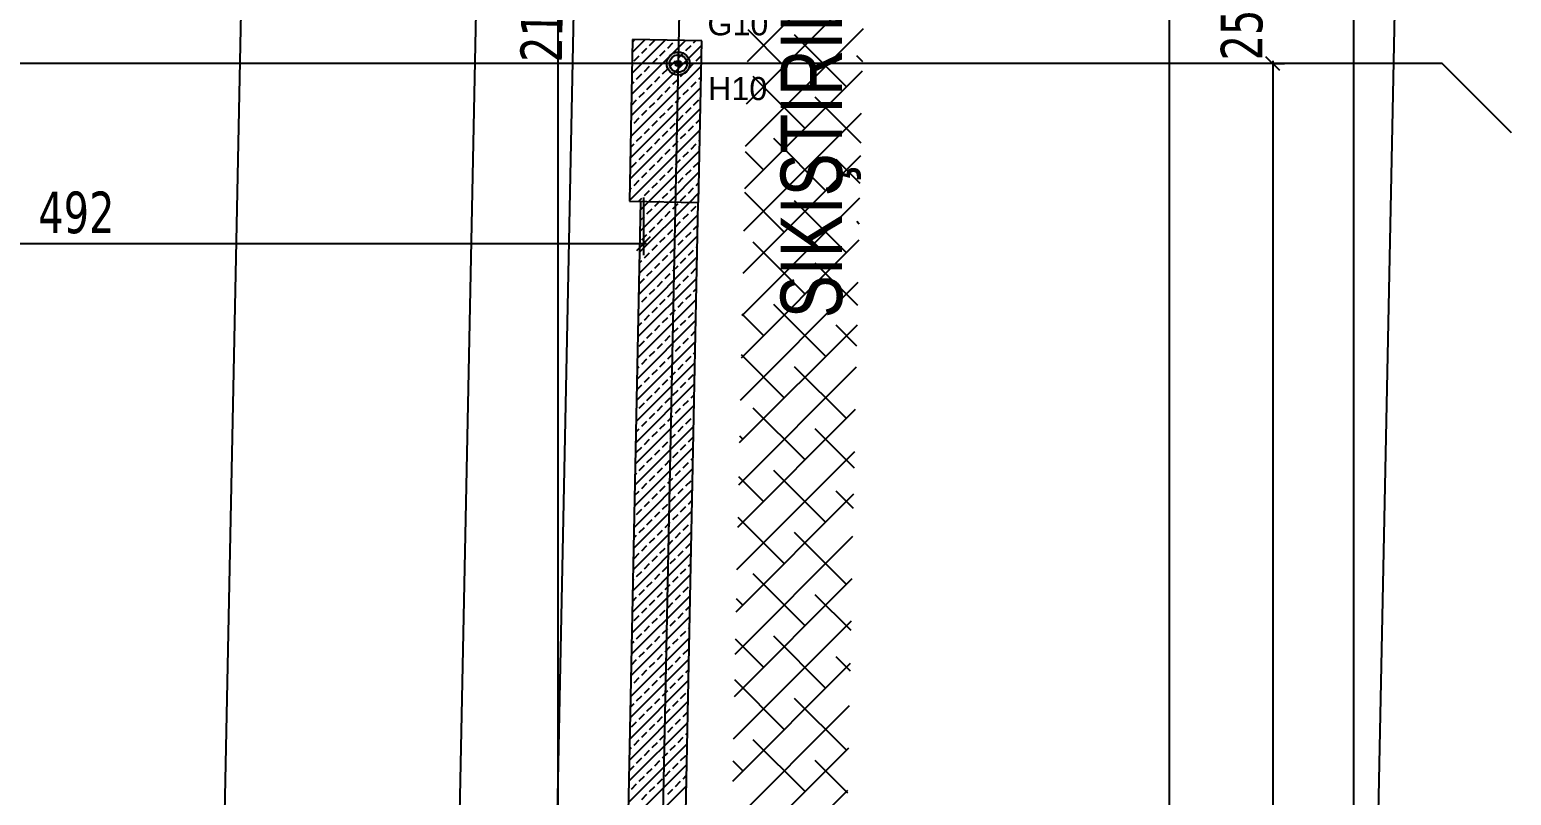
# Model space of a CAD drawing. Header units: millimetres. Extents: x 43168.9 to 43194.6, y -25545.1 to -25543.4.
# Drawn here: x 43171.0651 to 43171.1936, y -25544.6173 to -25544.551 of the extents above; entities that cross this region are included whole.
import ezdxf

# ---------------------------------------------------------------- set-up
doc = ezdxf.new("R2010")
doc.units = ezdxf.units.MM
doc.header["$LTSCALE"] = 200
doc.linetypes.add('DASHDOT', pattern=[1, 0.5, -0.25, 0, -0.25])
doc.linetypes.add('DASHDOT2', pattern=[0.5, 0.25, -0.125, 0, -0.125])
for name, color, linetype in [('aks_sgh', 5, 'DASHDOT2'), ('arsasiniri_sgh', 10, 'Continuous'), ('kolon-b.a_sgh', 6, 'Continuous'), ('olcuaks_sgh', 41, 'Continuous'), ('olcuic_sgh', 183, 'Continuous'), ('tarama-betonarme_sgh', 223, 'Continuous'), ('tarama-zemin_sgh', 197, 'Continuous'), ('yapi-yaklasma_sgh', 41, 'DASHDOT'), ('yazi-genel_sgh', 7, 'Continuous')]:
    doc.layers.add(name, color=color, linetype=linetype)
doc.styles.add('1-200', font='arial.ttf', dxfattribs={"height": 60})
doc.styles.add('dim', font='VERDANA.TTF', dxfattribs={"width": 0.7})
doc.styles.add('text2', font='arial.ttf')

msp = doc.modelspace()

# ---------------------------------------------------------------- hatches: boundary and pattern name
h = msp.add_hatch(color=256)
edge = h.paths.add_edge_path()
edge.add_arc((43171.12133, -25544.55392), 0.001, 0, 360)
edge = h.paths.add_edge_path(flags=16)
edge.add_arc((43171.12133, -25544.55392), 0.00075, 0, 360)

# ---------------------------------------------------------------- linework, layer by layer
at = {"color": 0, "linetype": 'ByBlock', "lineweight": -2}
for p, q in [((43171.12113, -25544.55412), (43171.12113, -25544.55372)), ((43171.12113, -25544.55372), (43171.12153, -25544.55372)), ((43171.12153, -25544.55412), (43171.12113, -25544.55412)), ((43171.12126, -25544.55385), (43171.1214, -25544.55399)), ((43171.12126, -25544.55399), (43171.1214, -25544.55385)), ((43171.12153, -25544.55372), (43171.12153, -25544.55412)), ((43171.17348, -25544.55452), (43171.17228, -25544.55332)), ((43171.17348, -25544.55452), (43171.17228, -25544.55332)), ((43171.11773, -25544.57011), (43171.11893, -25544.56891))]:
    msp.add_line(p, q, dxfattribs=at)
msp.add_line((43171.19356, -25544.55992), (43171.19356, -25544.55992))
at = {"color": 0, "linetype": 'Continuous', "lineweight": -2}
for radius in [0.001, 0.00075]:
    msp.add_circle((43171.12133, -25544.55392), radius, dxfattribs=at)
at = {"layer": 'aks_sgh'}
for p, q in [((43171.11088, -25543.74092), (43171.11088, -25544.78992)), ((43171.16388, -25543.74092), (43171.16388, -25544.78992)), ((43171.13362, -25543.95248), (43171.117, -25544.76581)), ((43171.17088, -25544.55392), (43170.19488, -25544.55392)), ((43171.18756, -25544.55392), (43171.17088, -25544.55392)), ((43171.19356, -25544.55992), (43171.18756, -25544.55392))]:
    msp.add_line(p, q, dxfattribs=at)
at = {"layer": 'arsasiniri_sgh', "color": 14}
msp.add_line((43171.18855, -25544.29934), (43171.17697, -25544.86636), dxfattribs=at)
at = {"layer": 'kolon-b.a_sgh'}
for p, q in [((43171.11737, -25544.55184), (43171.11709, -25544.56584)), ((43171.12337, -25544.55196), (43171.11737, -25544.55184)), ((43171.12309, -25544.56596), (43171.12337, -25544.55196)), ((43171.11807, -25544.56586), (43171.11683, -25544.62686)), ((43171.11709, -25544.56584), (43171.12309, -25544.56596)), ((43171.12183, -25544.62696), (43171.12307, -25544.56596))]:
    msp.add_line(p, q, dxfattribs=at)
at = {"layer": 'olcuaks_sgh'}
for p, q in [((43171.17988, -25543.83767), (43171.17988, -25544.76892)), ((43171.17288, -25544.55367), (43171.17288, -25544.76606)), ((43171.17288, -25544.55392), (43171.17388, -25544.55392)), ((43171.17288, -25544.55392), (43171.17388, -25544.55392)), ((43171.17288, -25544.55392), (43171.17288, -25544.55512))]:
    msp.add_line(p, q, dxfattribs=at)
at = {"layer": 'olcuic_sgh'}
for p, q in [((43171.1159, -25543.95393), (43171.09944, -25544.76283)), ((43171.11659, -25544.33544), (43171.10789, -25544.76338)), ((43171.11833, -25544.56551), (43171.11833, -25544.57051)), ((43171.01963, -25544.56951), (43171.11858, -25544.56951))]:
    msp.add_line(p, q, dxfattribs=at)
at = {"layer": 'tarama-betonarme_sgh'}
for p, q in [((43171.11731, -25544.55477), (43171.12019, -25544.5519)), ((43171.11735, -25544.55294), (43171.11843, -25544.55186)), ((43171.11737, -25544.55202), (43171.11755, -25544.55184)), ((43171.11884, -25544.55234), (43171.11929, -25544.55189)), ((43171.11724, -25544.55844), (43171.12337, -25544.55231)), ((43171.11728, -25544.5566), (43171.12195, -25544.55193)), ((43171.11817, -25544.55302), (43171.11862, -25544.55257)), ((43171.11974, -25544.55324), (43171.12019, -25544.55279)), ((43171.12042, -25544.55257), (43171.12087, -25544.55212)), ((43171.12131, -25544.55346), (43171.12176, -25544.55302)), ((43171.12199, -25544.55279), (43171.12244, -25544.55234)), ((43171.12266, -25544.55212), (43171.12283, -25544.55195)), ((43171.1172, -25544.56027), (43171.12333, -25544.55415)), ((43171.1175, -25544.55369), (43171.11795, -25544.55324)), ((43171.1184, -25544.55459), (43171.11884, -25544.55414)), ((43171.11907, -25544.55391), (43171.11952, -25544.55346)), ((43171.11997, -25544.55481), (43171.12042, -25544.55436)), ((43171.12064, -25544.55414), (43171.12109, -25544.55369)), ((43171.12221, -25544.55436), (43171.12266, -25544.55391)), ((43171.12289, -25544.55369), (43171.12333, -25544.55324)), ((43171.1173, -25544.55569), (43171.1175, -25544.55549)), ((43171.11772, -25544.55526), (43171.11817, -25544.55481)), ((43171.11862, -25544.55616), (43171.11907, -25544.55571)), ((43171.11929, -25544.55549), (43171.11974, -25544.55504)), ((43171.12087, -25544.55571), (43171.12131, -25544.55526)), ((43171.12154, -25544.55504), (43171.12199, -25544.55459)), ((43171.12244, -25544.55593), (43171.12289, -25544.55549)), ((43171.12311, -25544.55526), (43171.12331, -25544.55506)), ((43171.11716, -25544.56211), (43171.12329, -25544.55598)), ((43171.11795, -25544.55683), (43171.1184, -25544.55638)), ((43171.11952, -25544.55706), (43171.11997, -25544.55661)), ((43171.12019, -25544.55638), (43171.12064, -25544.55593)), ((43171.12109, -25544.55728), (43171.12154, -25544.55683)), ((43171.12176, -25544.55661), (43171.12221, -25544.55616)), ((43171.11713, -25544.56394), (43171.12325, -25544.55781)), ((43171.11727, -25544.55751), (43171.11772, -25544.55706)), ((43171.11817, -25544.5584), (43171.11862, -25544.55796)), ((43171.11884, -25544.55773), (43171.11929, -25544.55728)), ((43171.11974, -25544.55863), (43171.12019, -25544.55818)), ((43171.12042, -25544.55796), (43171.12087, -25544.55751)), ((43171.12199, -25544.55818), (43171.12244, -25544.55773)), ((43171.12266, -25544.55751), (43171.12311, -25544.55706)), ((43171.11722, -25544.55935), (43171.11727, -25544.5593)), ((43171.1175, -25544.55908), (43171.11795, -25544.55863)), ((43171.1184, -25544.55998), (43171.11884, -25544.55953)), ((43171.11907, -25544.5593), (43171.11952, -25544.55885)), ((43171.12064, -25544.55953), (43171.12109, -25544.55908)), ((43171.12131, -25544.55885), (43171.12176, -25544.5584)), ((43171.12221, -25544.55975), (43171.12266, -25544.5593)), ((43171.12289, -25544.55908), (43171.12323, -25544.55873)), ((43171.11709, -25544.56577), (43171.12322, -25544.55965)), ((43171.11718, -25544.56119), (43171.1175, -25544.56087)), ((43171.11772, -25544.56065), (43171.11817, -25544.5602)), ((43171.11929, -25544.56087), (43171.11974, -25544.56042)), ((43171.11997, -25544.5602), (43171.12042, -25544.55975)), ((43171.12087, -25544.5611), (43171.12131, -25544.56065)), ((43171.12154, -25544.56042), (43171.12199, -25544.55998)), ((43171.12244, -25544.56132), (43171.12289, -25544.56087)), ((43171.12311, -25544.56065), (43171.1232, -25544.56056)), ((43171.11795, -25544.56222), (43171.1184, -25544.56177)), ((43171.11862, -25544.56155), (43171.11907, -25544.5611)), ((43171.11879, -25544.56587), (43171.12318, -25544.56148)), ((43171.11952, -25544.56245), (43171.11997, -25544.562)), ((43171.12019, -25544.56177), (43171.12064, -25544.56132)), ((43171.12176, -25544.562), (43171.12221, -25544.56155)), ((43171.11727, -25544.56289), (43171.11772, -25544.56245)), ((43171.11817, -25544.56379), (43171.11862, -25544.56334)), ((43171.11884, -25544.56312), (43171.11929, -25544.56267)), ((43171.12042, -25544.56334), (43171.12087, -25544.56289)), ((43171.12055, -25544.56591), (43171.12314, -25544.56331)), ((43171.12109, -25544.56267), (43171.12154, -25544.56222)), ((43171.12199, -25544.56357), (43171.12244, -25544.56312)), ((43171.12266, -25544.56289), (43171.12311, -25544.56245)), ((43171.11711, -25544.56486), (43171.11727, -25544.56469)), ((43171.1175, -25544.56447), (43171.11795, -25544.56402)), ((43171.11907, -25544.56469), (43171.11952, -25544.56424)), ((43171.11974, -25544.56402), (43171.12019, -25544.56357)), ((43171.12064, -25544.56491), (43171.12109, -25544.56447)), ((43171.12131, -25544.56424), (43171.12176, -25544.56379)), ((43171.12221, -25544.56514), (43171.12266, -25544.56469)), ((43171.12289, -25544.56447), (43171.12312, -25544.56423)), ((43171.11791, -25544.56585), (43171.11817, -25544.56559)), ((43171.11798, -25544.57027), (43171.12231, -25544.56594)), ((43171.11802, -25544.56843), (43171.12055, -25544.56591)), ((43171.11806, -25544.5666), (43171.11879, -25544.56587)), ((43171.1184, -25544.56536), (43171.11884, -25544.56491)), ((43171.11929, -25544.56626), (43171.11967, -25544.56589)), ((43171.11967, -25544.56589), (43171.11974, -25544.56581)), ((43171.11997, -25544.56559), (43171.12042, -25544.56514)), ((43171.12154, -25544.56581), (43171.12199, -25544.56536)), ((43171.12231, -25544.56594), (43171.1231, -25544.56515)), ((43171.11794, -25544.5721), (43171.12305, -25544.567)), ((43171.11804, -25544.56752), (43171.1184, -25544.56716)), ((43171.11862, -25544.56694), (43171.11907, -25544.56649)), ((43171.12019, -25544.56716), (43171.12064, -25544.56671)), ((43171.12087, -25544.56649), (43171.12131, -25544.56604)), ((43171.12176, -25544.56738), (43171.12221, -25544.56694)), ((43171.12244, -25544.56671), (43171.12289, -25544.56626)), ((43171.11884, -25544.56851), (43171.11929, -25544.56806)), ((43171.11952, -25544.56783), (43171.11997, -25544.56738)), ((43171.12042, -25544.56873), (43171.12087, -25544.56828)), ((43171.12109, -25544.56806), (43171.12154, -25544.56761)), ((43171.12199, -25544.56896), (43171.12244, -25544.56851)), ((43171.12266, -25544.56828), (43171.12303, -25544.56791)), ((43171.11791, -25544.57393), (43171.12301, -25544.56883)), ((43171.11817, -25544.56918), (43171.11862, -25544.56873)), ((43171.11907, -25544.57008), (43171.11952, -25544.56963)), ((43171.11974, -25544.5694), (43171.12019, -25544.56896)), ((43171.12064, -25544.5703), (43171.12109, -25544.56985)), ((43171.12131, -25544.56963), (43171.12176, -25544.56918)), ((43171.12289, -25544.56985), (43171.12299, -25544.56975)), ((43171.11787, -25544.57577), (43171.12297, -25544.57066)), ((43171.11796, -25544.57118), (43171.11817, -25544.57098)), ((43171.1184, -25544.57075), (43171.11884, -25544.5703)), ((43171.11997, -25544.57098), (43171.12042, -25544.57053)), ((43171.12154, -25544.5712), (43171.12199, -25544.57075)), ((43171.12221, -25544.57053), (43171.12266, -25544.57008)), ((43171.11862, -25544.57232), (43171.11907, -25544.57187)), ((43171.11929, -25544.57165), (43171.11974, -25544.5712)), ((43171.12019, -25544.57255), (43171.12064, -25544.5721)), ((43171.12087, -25544.57187), (43171.12131, -25544.57143)), ((43171.12176, -25544.57277), (43171.12221, -25544.57232)), ((43171.12244, -25544.5721), (43171.12289, -25544.57165)), ((43171.11783, -25544.5776), (43171.12294, -25544.5725)), ((43171.11795, -25544.573), (43171.1184, -25544.57255)), ((43171.11884, -25544.57389), (43171.11929, -25544.57345)), ((43171.11952, -25544.57322), (43171.11997, -25544.57277)), ((43171.12042, -25544.57412), (43171.12087, -25544.57367)), ((43171.12109, -25544.57345), (43171.12154, -25544.573)), ((43171.12266, -25544.57367), (43171.12292, -25544.57341)), ((43171.11779, -25544.57943), (43171.1229, -25544.57433)), ((43171.11789, -25544.57485), (43171.11795, -25544.57479)), ((43171.11817, -25544.57457), (43171.11862, -25544.57412)), ((43171.11907, -25544.57547), (43171.11952, -25544.57502)), ((43171.11974, -25544.57479), (43171.12019, -25544.57434)), ((43171.12131, -25544.57502), (43171.12176, -25544.57457)), ((43171.12199, -25544.57434), (43171.12244, -25544.57389)), ((43171.11776, -25544.58127), (43171.12286, -25544.57616)), ((43171.1184, -25544.57614), (43171.11884, -25544.57569)), ((43171.11997, -25544.57636), (43171.12042, -25544.57592)), ((43171.12064, -25544.57569), (43171.12109, -25544.57524)), ((43171.12154, -25544.57659), (43171.12199, -25544.57614)), ((43171.12221, -25544.57592), (43171.12266, -25544.57547)), ((43171.11785, -25544.57668), (43171.11817, -25544.57636)), ((43171.11862, -25544.57771), (43171.11907, -25544.57726)), ((43171.11929, -25544.57704), (43171.11974, -25544.57659)), ((43171.12019, -25544.57794), (43171.12064, -25544.57749)), ((43171.12087, -25544.57726), (43171.12131, -25544.57681)), ((43171.12244, -25544.57749), (43171.12284, -25544.57708)), ((43171.11772, -25544.5831), (43171.12283, -25544.578)), ((43171.11795, -25544.57839), (43171.1184, -25544.57794)), ((43171.11884, -25544.57928), (43171.11929, -25544.57883)), ((43171.11952, -25544.57861), (43171.11997, -25544.57816)), ((43171.12109, -25544.57883), (43171.12154, -25544.57839)), ((43171.12176, -25544.57816), (43171.12221, -25544.57771)), ((43171.11768, -25544.58494), (43171.12279, -25544.57983)), ((43171.11817, -25544.57996), (43171.11862, -25544.57951)), ((43171.11974, -25544.58018), (43171.12019, -25544.57973)), ((43171.12042, -25544.57951), (43171.12087, -25544.57906)), ((43171.12131, -25544.58041), (43171.12176, -25544.57996)), ((43171.12199, -25544.57973), (43171.12244, -25544.57928)), ((43171.12266, -25544.57906), (43171.12281, -25544.57891)), ((43171.11778, -25544.58035), (43171.11795, -25544.58018)), ((43171.1184, -25544.58153), (43171.11884, -25544.58108)), ((43171.11907, -25544.58085), (43171.11952, -25544.58041)), ((43171.11997, -25544.58175), (43171.12042, -25544.5813)), ((43171.12064, -25544.58108), (43171.12109, -25544.58063)), ((43171.12221, -25544.5813), (43171.12266, -25544.58085)), ((43171.11765, -25544.58677), (43171.12275, -25544.58166)), ((43171.11774, -25544.58218), (43171.11817, -25544.58175)), ((43171.11862, -25544.5831), (43171.11907, -25544.58265)), ((43171.11929, -25544.58243), (43171.11974, -25544.58198)), ((43171.12087, -25544.58265), (43171.12131, -25544.5822)), ((43171.12154, -25544.58198), (43171.12199, -25544.58153)), ((43171.12244, -25544.58288), (43171.12273, -25544.58258)), ((43171.11761, -25544.5886), (43171.12271, -25544.5835)), ((43171.1177, -25544.58402), (43171.11772, -25544.584)), ((43171.11795, -25544.58377), (43171.1184, -25544.58332)), ((43171.11952, -25544.584), (43171.11997, -25544.58355)), ((43171.12019, -25544.58332), (43171.12064, -25544.58288)), ((43171.12109, -25544.58422), (43171.12154, -25544.58377)), ((43171.12176, -25544.58355), (43171.12221, -25544.5831)), ((43171.11817, -25544.58534), (43171.11862, -25544.5849)), ((43171.11884, -25544.58467), (43171.11929, -25544.58422)), ((43171.11974, -25544.58557), (43171.12019, -25544.58512)), ((43171.12042, -25544.5849), (43171.12087, -25544.58445)), ((43171.12199, -25544.58512), (43171.12244, -25544.58467)), ((43171.12266, -25544.58445), (43171.12269, -25544.58441)), ((43171.11757, -25544.59044), (43171.12268, -25544.58533)), ((43171.11766, -25544.58585), (43171.11795, -25544.58557)), ((43171.1184, -25544.58692), (43171.11884, -25544.58647)), ((43171.11907, -25544.58624), (43171.11952, -25544.58579)), ((43171.12064, -25544.58647), (43171.12109, -25544.58602)), ((43171.12131, -25544.58579), (43171.12176, -25544.58534)), ((43171.12221, -25544.58669), (43171.12266, -25544.58625)), ((43171.11753, -25544.59227), (43171.12264, -25544.58716)), ((43171.11772, -25544.58759), (43171.11817, -25544.58714)), ((43171.11929, -25544.58781), (43171.11974, -25544.58737)), ((43171.11997, -25544.58714), (43171.12042, -25544.58669)), ((43171.12087, -25544.58804), (43171.12131, -25544.58759)), ((43171.12154, -25544.58737), (43171.12199, -25544.58692)), ((43171.1175, -25544.5941), (43171.1226, -25544.589)), ((43171.11795, -25544.58916), (43171.1184, -25544.58871)), ((43171.11862, -25544.58849), (43171.11907, -25544.58804)), ((43171.11952, -25544.58939), (43171.11997, -25544.58894)), ((43171.12019, -25544.58871), (43171.12064, -25544.58826)), ((43171.12176, -25544.58894), (43171.12221, -25544.58849)), ((43171.12244, -25544.58826), (43171.12262, -25544.58808)), ((43171.11759, -25544.58952), (43171.11772, -25544.58939)), ((43171.11817, -25544.59073), (43171.11862, -25544.59028)), ((43171.11884, -25544.59006), (43171.11929, -25544.58961)), ((43171.12042, -25544.59028), (43171.12087, -25544.58983)), ((43171.12109, -25544.58961), (43171.12154, -25544.58916)), ((43171.12199, -25544.59051), (43171.12244, -25544.59006)), ((43171.11746, -25544.59594), (43171.12256, -25544.59083)), ((43171.11755, -25544.59135), (43171.11795, -25544.59096)), ((43171.11907, -25544.59163), (43171.11952, -25544.59118)), ((43171.11974, -25544.59096), (43171.12019, -25544.59051)), ((43171.12064, -25544.59186), (43171.12109, -25544.59141)), ((43171.12131, -25544.59118), (43171.12176, -25544.59073)), ((43171.11742, -25544.59777), (43171.12253, -25544.59266)), ((43171.11772, -25544.59298), (43171.11817, -25544.59253)), ((43171.1184, -25544.5923), (43171.11884, -25544.59186)), ((43171.11929, -25544.5932), (43171.11974, -25544.59275)), ((43171.11997, -25544.59253), (43171.12042, -25544.59208)), ((43171.12087, -25544.59343), (43171.12131, -25544.59298)), ((43171.12154, -25544.59275), (43171.12199, -25544.5923)), ((43171.12221, -25544.59208), (43171.12255, -25544.59175)), ((43171.11795, -25544.59455), (43171.1184, -25544.5941)), ((43171.11862, -25544.59388), (43171.11907, -25544.59343)), ((43171.12019, -25544.5941), (43171.12064, -25544.59365)), ((43171.12176, -25544.59433), (43171.12221, -25544.59388)), ((43171.12244, -25544.59365), (43171.12251, -25544.59358)), ((43171.11738, -25544.5996), (43171.12249, -25544.5945)), ((43171.11748, -25544.59502), (43171.11772, -25544.59477)), ((43171.11884, -25544.59545), (43171.11929, -25544.595)), ((43171.11952, -25544.59477), (43171.11997, -25544.59433)), ((43171.12042, -25544.59567), (43171.12087, -25544.59522)), ((43171.12109, -25544.595), (43171.12154, -25544.59455)), ((43171.12199, -25544.5959), (43171.12244, -25544.59545)), ((43171.11735, -25544.60144), (43171.12245, -25544.59633)), ((43171.1175, -25544.59679), (43171.11795, -25544.59635)), ((43171.11817, -25544.59612), (43171.11862, -25544.59567)), ((43171.11907, -25544.59702), (43171.11952, -25544.59657)), ((43171.11974, -25544.59635), (43171.12019, -25544.5959)), ((43171.12064, -25544.59724), (43171.12109, -25544.59679)), ((43171.12131, -25544.59657), (43171.12176, -25544.59612)), ((43171.11772, -25544.59837), (43171.11817, -25544.59792)), ((43171.1184, -25544.59769), (43171.11884, -25544.59724)), ((43171.11929, -25544.59859), (43171.11974, -25544.59814)), ((43171.11997, -25544.59792), (43171.12042, -25544.59747)), ((43171.12154, -25544.59814), (43171.12199, -25544.59769)), ((43171.12221, -25544.59747), (43171.12243, -25544.59725)), ((43171.11731, -25544.60327), (43171.12241, -25544.59816)), ((43171.1174, -25544.59869), (43171.1175, -25544.59859)), ((43171.11862, -25544.59926), (43171.11907, -25544.59882)), ((43171.12019, -25544.59949), (43171.12064, -25544.59904)), ((43171.12087, -25544.59882), (43171.12131, -25544.59837)), ((43171.12176, -25544.59971), (43171.12221, -25544.59926)), ((43171.11727, -25544.6051), (43171.12238, -25544.6)), ((43171.11737, -25544.60052), (43171.11772, -25544.60016)), ((43171.11795, -25544.59994), (43171.1184, -25544.59949)), ((43171.11884, -25544.60084), (43171.11929, -25544.60039)), ((43171.11952, -25544.60016), (43171.11997, -25544.59971)), ((43171.12042, -25544.60106), (43171.12087, -25544.60061)), ((43171.12109, -25544.60039), (43171.12154, -25544.59994)), ((43171.11724, -25544.60694), (43171.12234, -25544.60183)), ((43171.1175, -25544.60218), (43171.11795, -25544.60173)), ((43171.11817, -25544.60151), (43171.11862, -25544.60106)), ((43171.11907, -25544.60241), (43171.11952, -25544.60196)), ((43171.11974, -25544.60173), (43171.12019, -25544.60128)), ((43171.12131, -25544.60196), (43171.12176, -25544.60151)), ((43171.12199, -25544.60128), (43171.12236, -25544.60091)), ((43171.1184, -25544.60308), (43171.11884, -25544.60263)), ((43171.11997, -25544.60331), (43171.12042, -25544.60286)), ((43171.12064, -25544.60263), (43171.12109, -25544.60218)), ((43171.12154, -25544.60353), (43171.12199, -25544.60308)), ((43171.12221, -25544.60286), (43171.12232, -25544.60275)), ((43171.1172, -25544.60877), (43171.1223, -25544.60366)), ((43171.11729, -25544.60419), (43171.1175, -25544.60398)), ((43171.11772, -25544.60375), (43171.11817, -25544.60331)), ((43171.11862, -25544.60465), (43171.11907, -25544.6042)), ((43171.11929, -25544.60398), (43171.11974, -25544.60353)), ((43171.12019, -25544.60488), (43171.12064, -25544.60443)), ((43171.12087, -25544.6042), (43171.12131, -25544.60375)), ((43171.11716, -25544.6106), (43171.12227, -25544.6055)), ((43171.11727, -25544.606), (43171.11772, -25544.60555)), ((43171.11795, -25544.60533), (43171.1184, -25544.60488)), ((43171.11884, -25544.60622), (43171.11929, -25544.60577)), ((43171.11952, -25544.60555), (43171.11997, -25544.6051)), ((43171.12109, -25544.60577), (43171.12154, -25544.60533)), ((43171.12176, -25544.6051), (43171.12221, -25544.60465)), ((43171.1175, -25544.60757), (43171.11795, -25544.60712)), ((43171.11817, -25544.6069), (43171.11862, -25544.60645)), ((43171.11974, -25544.60712), (43171.12019, -25544.60667)), ((43171.12042, -25544.60645), (43171.12087, -25544.606)), ((43171.12131, -25544.60735), (43171.12176, -25544.6069)), ((43171.12199, -25544.60667), (43171.12225, -25544.60641)), ((43171.11712, -25544.61244), (43171.12223, -25544.60733)), ((43171.11722, -25544.60785), (43171.11727, -25544.6078)), ((43171.1184, -25544.60847), (43171.11884, -25544.60802)), ((43171.11907, -25544.6078), (43171.11952, -25544.60735)), ((43171.11997, -25544.60869), (43171.12042, -25544.60824)), ((43171.12064, -25544.60802), (43171.12109, -25544.60757)), ((43171.11709, -25544.61427), (43171.12219, -25544.60916)), ((43171.11718, -25544.60969), (43171.1175, -25544.60937)), ((43171.11772, -25544.60914), (43171.11817, -25544.60869)), ((43171.11862, -25544.61004), (43171.11907, -25544.60959)), ((43171.11929, -25544.60937), (43171.11974, -25544.60892)), ((43171.12087, -25544.60959), (43171.12131, -25544.60914)), ((43171.12154, -25544.60892), (43171.12199, -25544.60847)), ((43171.11727, -25544.61139), (43171.11772, -25544.61094)), ((43171.11795, -25544.61071), (43171.1184, -25544.61027)), ((43171.11952, -25544.61094), (43171.11997, -25544.61049)), ((43171.12019, -25544.61027), (43171.12064, -25544.60982)), ((43171.12109, -25544.61116), (43171.12154, -25544.61071)), ((43171.12176, -25544.61049), (43171.12217, -25544.61008)), ((43171.11705, -25544.6161), (43171.12215, -25544.611)), ((43171.11817, -25544.61229), (43171.11862, -25544.61184)), ((43171.11884, -25544.61161), (43171.11929, -25544.61116)), ((43171.11974, -25544.61251), (43171.12019, -25544.61206)), ((43171.12042, -25544.61184), (43171.12087, -25544.61139)), ((43171.12199, -25544.61206), (43171.12213, -25544.61191)), ((43171.11701, -25544.61794), (43171.12212, -25544.61283)), ((43171.1171, -25544.61335), (43171.11727, -25544.61318)), ((43171.1175, -25544.61296), (43171.11795, -25544.61251)), ((43171.1184, -25544.61386), (43171.11884, -25544.61341)), ((43171.11907, -25544.61318), (43171.11952, -25544.61273)), ((43171.12064, -25544.61341), (43171.12109, -25544.61296)), ((43171.12131, -25544.61273), (43171.12176, -25544.61229)), ((43171.11697, -25544.61977), (43171.12208, -25544.61466)), ((43171.11707, -25544.61519), (43171.1175, -25544.61476)), ((43171.11772, -25544.61453), (43171.11817, -25544.61408)), ((43171.11929, -25544.61476), (43171.11974, -25544.61431)), ((43171.11997, -25544.61408), (43171.12042, -25544.61363)), ((43171.12087, -25544.61498), (43171.12131, -25544.61453)), ((43171.12154, -25544.61431), (43171.12199, -25544.61386)), ((43171.11795, -25544.6161), (43171.1184, -25544.61565)), ((43171.11862, -25544.61543), (43171.11907, -25544.61498)), ((43171.11952, -25544.61633), (43171.11997, -25544.61588)), ((43171.12019, -25544.61565), (43171.12064, -25544.6152)), ((43171.12109, -25544.61655), (43171.12154, -25544.6161)), ((43171.12176, -25544.61588), (43171.12206, -25544.61558)), ((43171.11694, -25544.6216), (43171.12204, -25544.6165)), ((43171.11703, -25544.61702), (43171.11705, -25544.617)), ((43171.11727, -25544.61678), (43171.11772, -25544.61633)), ((43171.11817, -25544.61767), (43171.11862, -25544.61722)), ((43171.11884, -25544.617), (43171.11929, -25544.61655)), ((43171.12042, -25544.61722), (43171.12087, -25544.61678))]:
    msp.add_line(p, q, dxfattribs=at)
at = {"layer": 'tarama-zemin_sgh'}
for p, q in [((43171.12732, -25544.55375), (43171.13753, -25544.54354)), ((43171.12724, -25544.55741), (43171.13745, -25544.5472)), ((43171.12717, -25544.56108), (43171.13738, -25544.55087)), ((43171.13052, -25544.55414), (43171.12738, -25544.55099)), ((43171.13591, -25544.55593), (43171.13142, -25544.55144)), ((43171.13732, -25544.55376), (43171.13681, -25544.55324)), ((43171.1271, -25544.56475), (43171.13731, -25544.55454)), ((43171.13232, -25544.55953), (43171.12782, -25544.55504)), ((43171.13718, -25544.5608), (43171.13321, -25544.55683)), ((43171.12702, -25544.56841), (43171.13723, -25544.5582)), ((43171.13411, -25544.56491), (43171.12962, -25544.56042)), ((43171.12695, -25544.57208), (43171.13716, -25544.56187)), ((43171.12872, -25544.56312), (43171.12716, -25544.56156)), ((43171.13711, -25544.56432), (43171.13501, -25544.56222)), ((43171.12687, -25544.57575), (43171.13708, -25544.56554)), ((43171.13052, -25544.56851), (43171.12709, -25544.56508)), ((43171.13591, -25544.5703), (43171.13142, -25544.56581)), ((43171.13703, -25544.56784), (43171.13681, -25544.56761)), ((43171.1268, -25544.57941), (43171.13701, -25544.5692)), ((43171.13232, -25544.57389), (43171.12782, -25544.5694)), ((43171.13689, -25544.57488), (43171.13321, -25544.5712)), ((43171.12672, -25544.58308), (43171.13693, -25544.57287)), ((43171.13411, -25544.57928), (43171.12962, -25544.57479)), ((43171.12872, -25544.57749), (43171.12687, -25544.57564)), ((43171.12665, -25544.58675), (43171.13686, -25544.57654)), ((43171.13682, -25544.5784), (43171.13501, -25544.57659)), ((43171.13052, -25544.58288), (43171.1268, -25544.57916)), ((43171.12657, -25544.59041), (43171.13678, -25544.5802)), ((43171.13591, -25544.58467), (43171.13142, -25544.58018)), ((43171.1265, -25544.59408), (43171.13671, -25544.58387)), ((43171.13232, -25544.58826), (43171.12782, -25544.58377)), ((43171.12693, -25544.58647), (43171.12666, -25544.5862)), ((43171.1366, -25544.58896), (43171.13321, -25544.58557)), ((43171.12642, -25544.59775), (43171.13663, -25544.58754)), ((43171.12872, -25544.59186), (43171.12659, -25544.58972)), ((43171.13411, -25544.59365), (43171.12962, -25544.58916)), ((43171.12635, -25544.60141), (43171.13656, -25544.5912)), ((43171.13653, -25544.59248), (43171.13501, -25544.59096)), ((43171.13052, -25544.59724), (43171.12652, -25544.59324)), ((43171.12627, -25544.60508), (43171.13648, -25544.59487)), ((43171.13591, -25544.59904), (43171.13142, -25544.59455)), ((43171.13232, -25544.60263), (43171.12782, -25544.59814)), ((43171.1262, -25544.60875), (43171.13641, -25544.59854)), ((43171.12693, -25544.60084), (43171.12637, -25544.60028)), ((43171.13632, -25544.60304), (43171.13321, -25544.59994)), ((43171.12613, -25544.61241), (43171.13634, -25544.6022)), ((43171.12872, -25544.60622), (43171.1263, -25544.6038)), ((43171.13411, -25544.60802), (43171.12962, -25544.60353)), ((43171.13625, -25544.60656), (43171.13501, -25544.60533)), ((43171.12605, -25544.61608), (43171.13626, -25544.60587)), ((43171.13052, -25544.61161), (43171.12623, -25544.60732)), ((43171.12598, -25544.61975), (43171.13619, -25544.60954)), ((43171.13591, -25544.61341), (43171.13142, -25544.60892)), ((43171.1259, -25544.62341), (43171.13611, -25544.6132)), ((43171.13232, -25544.617), (43171.12782, -25544.61251)), ((43171.12693, -25544.6152), (43171.12609, -25544.61436)), ((43171.13603, -25544.61712), (43171.13321, -25544.61431)), ((43171.12583, -25544.62708), (43171.13604, -25544.61687))]:
    msp.add_line(p, q, dxfattribs=at)
at = {"layer": 'yapi-yaklasma_sgh'}
msp.add_line((43171.08857, -25544.29733), (43171.07894, -25544.76867), dxfattribs=at)

# ---------------------------------------------------------------- texts
at = {"layer": 'aks_sgh', "style": '1-200'}
for s, p in [('G10', (43171.12386, -25544.55147)), ('H10', (43171.12392, -25544.55708))]:
    msp.add_text(s, height=0.002, rotation=360, dxfattribs=at).set_placement(p)
at = {"layer": 'olcuaks_sgh', "color": 2, "style": 'dim', "width": 0.7}
msp.add_text('25', height=0.0036, rotation=90, dxfattribs=at).set_placement((43171.17197, -25544.55364))
at = {"layer": 'olcuic_sgh', "color": 2, "style": 'dim', "width": 0.7}
msp.add_text('2138', height=0.0036, rotation=88.8343, dxfattribs=at).set_placement((43171.11123, -25544.55383))
msp.add_text('492', height=0.0036, dxfattribs=at).set_placement((43171.06585, -25544.56861))
at = {"layer": 'yazi-genel_sgh', "color": 252, "style": 'text2', "width": 0.75}
msp.add_text('SIKIŞTIRILMIŞ TOPRAK 90 cm', height=0.0053333, rotation=90, dxfattribs=at).set_placement((43171.13554, -25544.57598))

doc.saveas('drawing.dxf')
